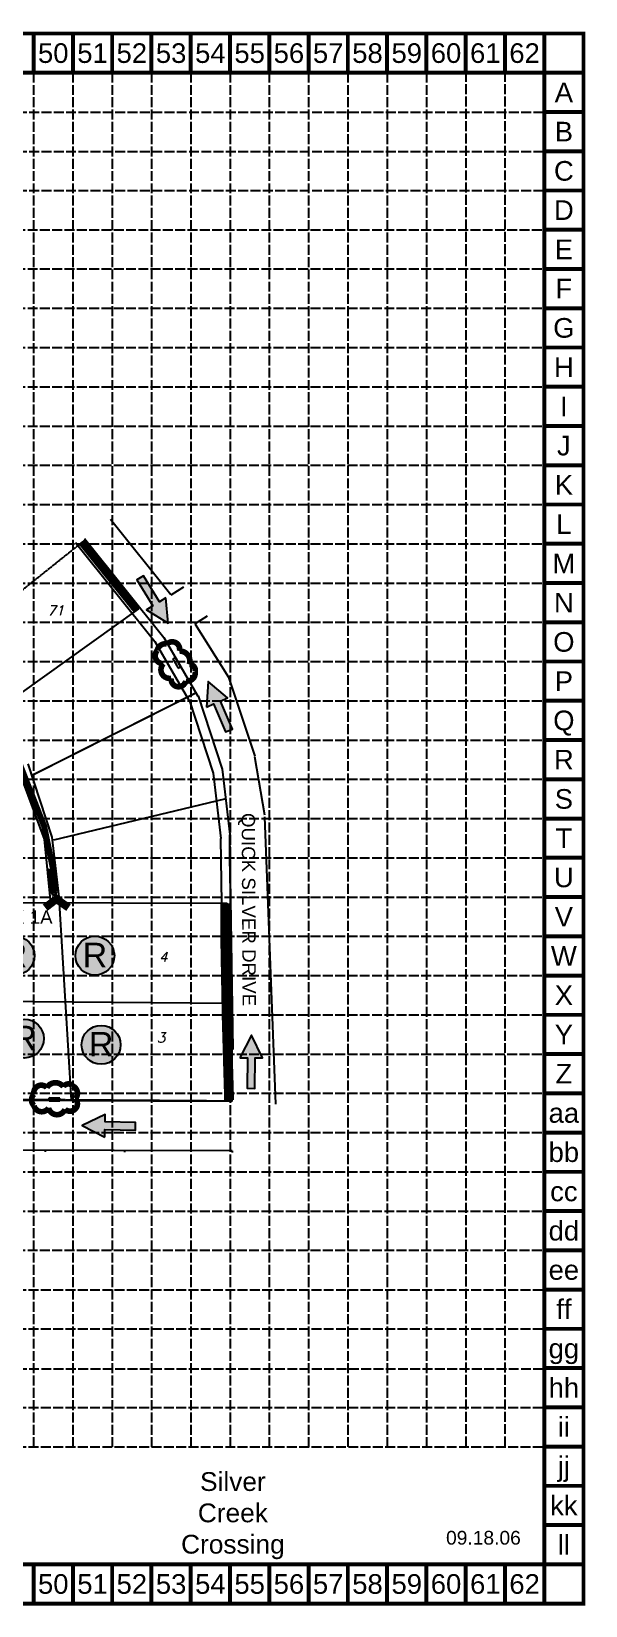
# Model space of a CAD drawing. Header units: feet. Extents: x 1375 to 3913, y 5863 to 7451.
# Drawn here: x 3355 to 3913, y 5863 to 7451 of the extents above; entities that cross this region are included whole.
import ezdxf
from ezdxf.enums import TextEntityAlignment as Align

# ---------------------------------------------------------------- set-up
doc = ezdxf.new("R2010")
doc.units = ezdxf.units.FT
doc.header["$MEASUREMENT"] = 0
for name, pattern in [('ACAD_ISO02W100', [15, 12, -3]), ('DASHED', [0.56, 0.5, -0.06]), ('FLOWLINE', [1.67, 1.25, -0.06, 0.06, -0.06, 0.06, -0.06, 0.06, -0.06]), ('HIDDEN', [0.31, 0.25, -0.06])]:
    doc.linetypes.add(name, pattern=pattern)
doc.layers.get('0').update_dxf_attribs({"color": 40, "linetype": 'CONTINUOUS'})
for name, color, linetype in [('ARROWS', 252, 'CONTINUOUS'), ('BASE', 7, 'CONTINUOUS'), ('CL_CREEK-BRANCH', 5, 'FLOWLINE'), ('DRAIN_OFFSITE', 5, 'DASHED'), ('EOP', 46, 'CONTINUOUS'), ('EROSION BLANKET', 84, 'CONTINUOUS'), ('GRID', 254, 'HIDDEN'), ('INLET PROTECTION', 5, 'CONTINUOUS'), ('LEGEND', 7, 'CONTINUOUS'), ('PARCEL_LBLS', 250, 'CONTINUOUS'), ('PL_ADJ', 1, 'CONTINUOUS'), ('PLAT_TITLE', 2, 'CONTINUOUS'), ('SILT FENCE', 200, 'CONTINUOUS'), ('SODDED LOT', 2, 'CONTINUOUS'), ('STM', 1, 'CONTINUOUS'), ('STM_INLET', 2, 'CONTINUOUS')]:
    doc.layers.add(name, color=color, linetype=linetype)
doc.styles.add('L100', font='simplex', dxfattribs={"oblique": 15, "height": 10})
doc.styles.add("L200'", font='ARIAL.TTF', dxfattribs={"height": 0.001969})
doc.styles.add('ryland', font='ARIAL.TTF', dxfattribs={"height": 25})
doc.styles.get("Standard").update_dxf_attribs({"font": 'ARIAL.TTF'})

# ---------------------------------------------------------------- blocks, each defined once
blk = doc.blocks.new('RYLAND')
h = blk.add_hatch(color=81)
h.paths.add_polyline_path([(1.16, -1.05, 1), (-1.41, -1.05, 1)])
h.paths.add_polyline_path([(-1.35, -2.23), (1.1, -2.23), (1.1, 0.21), (-1.35, 0.21)], flags=25)
at = {"color": 5}
blk.add_circle((-0.12, -1.05), 1.29, dxfattribs=at)
at = {"layer": 'BASE', "color": 5, "style": 'ryland'}
blk.add_text('R', height=1.62, dxfattribs=at).set_placement((-0.12, -1.82), align=Align.CENTER)
blk = doc.blocks.new('LOTA')
blk.add_attdef('LOTDES', text='', height=0.0833).set_placement((0, 0), align=Align.CENTER)
at = {"flags": 1}
for tag in ['LOTAINF', 'LOTAAC', 'LOTASF']:
    blk.add_attdef(tag, text='', height=0.000000105, dxfattribs=at).set_placement((-0.038, 0), align=Align.CENTER)
blk = doc.blocks.new('arrow')
blk.add_lwpolyline([(-67, -25.4), (-59.3, -25.4), (-59.6, -56.1), (-51.9, -56.2), (-51.6, -25.5), (-44, -25.5), (-55.3, -2.4), (-67, -25.4)], close=True)
at = {"color": 254}
for points in [[(-44, -25.5), (-67, -25.4), (-55.3, -2.4), (-67, -25.4)], [(-59.6, -56.1), (-51.9, -56.2), (-59.3, -25.4), (-51.6, -25.5)]]:
    blk.add_solid(points, dxfattribs=at)
blk = doc.blocks.new('A$C69D54670')
at = {"layer": 'STM_INLET', "color": 7}
for p, q in [((2.3, 0), (0, 1.7)), ((2.3, 0), (8.8, 8.8)), ((8.8, 8.8), (6.6, 10.5))]:
    blk.add_line(p, q, dxfattribs=at)
blk.add_arc((978.5, -720.8), 1216.3, 143.0405, 143.5587, dxfattribs=at)

msp = doc.modelspace()

# ---------------------------------------------------------------- hatches: boundary and pattern name
at = {"layer": 'LEGEND', "linetype": 'ACAD_ISO02W100'}
h = msp.add_hatch(dxfattribs=at)
h.set_pattern_fill('GRAVEL', color=240, scale=3.620097, angle=94.0974, style=0)
h.set_pattern_definition([(322.110225, (3582.2868, 6339.34248), (34.566927, -26.55875963), [0.487033, -48.216395]), (279.067125, (3582.67117, 6339.04337), (-6.71479811, 43.07147315), [0.835765, -82.740674]), (226.607825, (3582.80288, 6338.21805), (37.13266781, 38.95373193), [0.58931, -58.341605]), (1.371125, (3583.80647, 6336.87449), (-72.47555295, -1.56247817), [0.761082, -75.347106]), (26.931125, (3584.56733, 6336.8927), (-42.03678997, -21.15824157), [0.7463, -73.883917]), (91.371125, (3585.2327, 6337.23071), (1.56247817, -72.47555295), [0.761082, -75.347106]), (131.791625, (3585.21449, 6337.99158), (39.471061267, -44.354351844), [1.006492, -99.642633]), (166.352725, (3584.54374, 6338.74199), (-81.24922327, 19.58531157), [0.950232, -94.073012]), (215.527025, (3583.62033, 6338.96619), (-44.871633595, -32.24943371), [0.76366, -75.602378]), (269.33382, (3582.99884, 6338.52244), (0.7654941, 39.97795476), [0.871835, -42.71991]), (316.494825, (3582.9887, 6337.65066), (42.823246295, -40.48484165), [1.127472, -111.61982]), (232.91152, (3583.5865, 6340.4518), (-19.85439796, -26.827913), [0.38482, -38.09734]), (265.566625, (3583.35443, 6340.14483), (3.8590675, 47.45830354), [0.732118, -72.47982]), (319.0974, (3583.2978, 6339.415), (3.610845, 0.258665), [0.511958, -4.60763]), (297.29602, (3582.88265, 6339.1311), (-8.5150205, 17.53688975), [0.2757, -27.29414]), (25.89882, (3583.0091, 6338.8861), (-10.5738687, -4.3868403), [0.389895, -19.104926]), (125.06122, (3583.3598, 6339.0564), (-7.9976934, 10.3151945), [0.63326, -20.475354]), (255.66252, (3582.996, 6339.5748), (3.0935077, 7.4803553), [0.45791, -10.989845]), (110.486925, (3583.1591, 6336.79182), (-13.41916142, 35.33245737), [0.64148, -63.506807]), (164.443625, (3582.93459, 6337.39273), (40.75395623, -11.59804034), [0.538167, -53.27845]), (27.29602, (3582.27387, 6339.523), (-17.53688975, -8.5150205), [0.551395, -27.018445]), (77.707925, (3582.76387, 6339.77589), (-8.24585219, -36.88444602), [0.64148, -63.506807]), (73.54142, (3585.39783, 6336.9522), (-5.9283468, -18.5715583), [0.618602, -30.311524]), (28.872525, (3585.5731, 6337.54545), (-38.42597549, -20.899514), [0.518318, -51.313588]), (160.89882, (3585.88213, 6339.8178), (-18.57155206, 5.9283666), [0.551395, -27.018445]), (111.451425, (3585.3611, 6339.99823), (17.80600843, -45.90632398), [0.60684, -60.07705]), (163.54142, (3586.00887, 6338.0485), (18.5715583, -5.9283468), [0.3093, -30.620825]), (195.40732, (3585.89765, 6339.60114), (-14.1847154, -4.6454976), [0.18459, -18.274356]), (260.06122, (3585.7197, 6339.5521), (2.834841, 11.0912), [0.7463, -14.17974]), (280.106425, (3585.59088, 6338.817), (-6.19749589, 35.84977763), [0.69162, -68.470243]), (37.78752, (3583.6848, 6339.0797), (-6.9630214, -4.12818), [0.522098, -12.530348]), (87.254625, (3584.0974, 6339.3996), (2.82440592, 61.90168497), [0.91152, -90.240205]), (155.04282, (3584.14106, 6340.31007), (26.31057364, -12.63271967), [0.37271, -36.898472]), (184.0974, (3583.803, 6340.4673), (-3.35218, -3.86951), [0.217206, -3.40289]), (214.353825, (3585.48773, 6338.73702), (24.2412592, 16.2540175), [0.50292, -49.78908]), (142.110225, (3585.07254, 6338.45323), (-34.566927, 26.55875963), [0.974067, -47.729362]), (94.0974, (3584.3038, 6339.0514), (-3.86951, 3.35218), [0.941225, -2.678872]), (59.402225, (3584.23655, 6339.99026), (-22.68928916, -37.91908308), [0.572388, -56.666376]), (348.15202, (3584.5279, 6340.48295), (14.7020433, -2.5761823), [0.527093, -25.827614]), (301.743425, (3585.04377, 6340.37473), (41.023113205, -66.01937196), [0.858198, -84.96178]), (269.523525, (3585.49528, 6339.64491), (-0.2481752, -47.19964296), [0.907917, -89.883665])])
h.paths.add_polyline_path([(3381.5, 6583.2), (3379.9, 6606.2), (3370.9, 6605.5), (3372.6, 6582.6)])

# ---------------------------------------------------------------- linework, layer by layer
at = {"color": 7}
msp.add_line((3378.7, 6580.3), (3376.4, 6580.1), dxfattribs=at)
at = {"layer": 'BASE', "color": 9}
msp.add_line((3871.7, 7409.1), (3871.7, 5904.3), dxfattribs=at)
at = {"layer": 'BASE', "const_width": 3.96}
for points in [[(1376.9, 5864.7), (3911.3, 5864.7), (3911.3, 7448.7), (1376.9, 7448.7)], [(1416.5, 5904.3), (3871.7, 5904.3), (3871.7, 7409.1), (1416.5, 7409.1)]]:
    msp.add_lwpolyline(points, close=True, dxfattribs=at)
for points in [[(3356.9, 7409.1), (3356.9, 7448.7)], [(3396.5, 7409.1), (3396.5, 7448.7)], [(3436.1, 7409.1), (3436.1, 7448.7)], [(3475.7, 7409.1), (3475.7, 7448.7)], [(3515.3, 7409.1), (3515.3, 7448.7)], [(3554.9, 7409.1), (3554.9, 7448.7)], [(3594.5, 7409.1), (3594.5, 7448.7)], [(3634.1, 7409.1), (3634.1, 7448.7)], [(3673.7, 7409.1), (3673.7, 7448.7)], [(3713.3, 7409.1), (3713.3, 7448.7)], [(3752.9, 7409.1), (3752.9, 7448.7)], [(3792.5, 7409.1), (3792.5, 7448.7)], [(3832.1, 7409.1), (3832.1, 7448.7)], [(3871.7, 7409.1), (3871.7, 7448.7)], [(3911.3, 7409.1), (3911.3, 7448.7)], [(3911.3, 7409.1), (3871.7, 7409.1)], [(3911.3, 7369.5), (3871.7, 7369.5)], [(3911.3, 7329.9), (3871.7, 7329.9)], [(3911.3, 7290.3), (3871.7, 7290.3)], [(3911.3, 7250.7), (3871.7, 7250.7)], [(3911.3, 7211.1), (3871.7, 7211.1)], [(3911.3, 7171.5), (3871.7, 7171.5)], [(3911.3, 7131.9), (3871.7, 7131.9)], [(3911.3, 7092.3), (3871.7, 7092.3)], [(3911.3, 7052.7), (3871.7, 7052.7)], [(3911.3, 7013.1), (3871.7, 7013.1)], [(3911.3, 6973.5), (3871.7, 6973.5)], [(3911.3, 6933.9), (3871.7, 6933.9)], [(3911.3, 6894.3), (3871.7, 6894.3)], [(3911.3, 6854.7), (3871.7, 6854.7)], [(3911.3, 6815.1), (3871.7, 6815.1)], [(3911.3, 6775.5), (3871.7, 6775.5)], [(3911.3, 6735.9), (3871.7, 6735.9)], [(3911.3, 6696.3), (3871.7, 6696.3)], [(3911.3, 6656.7), (3871.7, 6656.7)], [(3911.3, 6617.1), (3871.7, 6617.1)], [(3911.3, 6577.5), (3871.7, 6577.5)], [(3911.3, 6537.9), (3871.7, 6537.9)], [(3911.3, 6498.3), (3871.7, 6498.3)], [(3911.3, 6458.7), (3871.7, 6458.7)], [(3911.3, 6419.1), (3871.7, 6419.1)], [(3911.3, 6379.5), (3871.7, 6379.5)], [(3911.3, 6339.9), (3871.7, 6339.9)], [(3911.3, 6300.3), (3871.7, 6300.3)], [(3911.3, 6260.7), (3871.7, 6260.7)], [(3911.3, 6221.1), (3871.7, 6221.1)], [(3911.3, 6181.5), (3871.7, 6181.5)], [(3911.3, 6141.9), (3871.7, 6141.9)], [(3911.3, 6102.3), (3871.7, 6102.3)], [(3911.3, 6062.7), (3871.7, 6062.7)], [(3911.3, 6023.1), (3871.7, 6023.1)], [(3911.3, 5983.5), (3871.7, 5983.5)], [(3911.3, 5943.9), (3871.7, 5943.9)], [(3356.9, 5864.7), (3356.9, 5904.3)], [(3396.5, 5864.7), (3396.5, 5904.3)], [(3436.1, 5864.7), (3436.1, 5904.3)], [(3475.7, 5864.7), (3475.7, 5904.3)], [(3515.3, 5864.7), (3515.3, 5904.3)], [(3554.9, 5864.7), (3554.9, 5904.3)], [(3594.5, 5864.7), (3594.5, 5904.3)], [(3634.1, 5864.7), (3634.1, 5904.3)], [(3673.7, 5864.7), (3673.7, 5904.3)], [(3713.3, 5864.7), (3713.3, 5904.3)], [(3752.9, 5864.7), (3752.9, 5904.3)], [(3792.5, 5864.7), (3792.5, 5904.3)], [(3832.1, 5864.7), (3832.1, 5904.3)], [(3911.3, 5904.3), (3871.7, 5904.3)], [(3871.7, 5864.7), (3871.7, 5904.3)]]:
    msp.add_lwpolyline(points, dxfattribs=at)
at = {"layer": 'CL_CREEK-BRANCH', "color": 5, "const_width": 6, "flags": 128}
msp.add_lwpolyline([(2632.2, 7365.9), (2650.7, 7322.3), (2796.3, 7246.5), (2868.3, 7226), (3011.7, 7172.8), (3036.9, 7143.4), (3149.4, 6973), (3336.5, 6728.2), (3367.6, 6648.7), (3376.6, 6604.9)], dxfattribs=at)
at = {"layer": 'DRAIN_OFFSITE', "color": 7}
for p, q in [((3271.8, 6828.3), (3408.5, 6937.7)), ((3553.7, 6551.9), (3556.4, 6371.9)), ((3259.7, 6374), (3556.4, 6371.9))]:
    msp.add_line(p, q, dxfattribs=at)
at = {"layer": 'EOP', "color": 7}
for p, q in [((3434.3, 6958.8), (3495.1, 6882.6)), ((3507.9, 6890.2), (3495.1, 6882.2)), ((3532, 6860.7), (3519.2, 6852.7)), ((3519.7, 6852.7), (3553.4, 6799.3)), ((3553.4, 6799.3), (3579.9, 6719.5)), ((3579.6, 6719.2), (3589.8, 6660.5))]:
    msp.add_line(p, q, dxfattribs=at)
at = {"layer": 'EOP', "color": 7, "flags": 128}
msp.add_lwpolyline([(3589.8, 6658.3), (3600.7, 6368.4)], dxfattribs=at)
at = {"layer": 'EROSION BLANKET', "flags": 128}
for points, const_width in [([(3405.5, 6935.7), (3461.1, 6866.7)], 8), ([(3554, 6372.7), (3551.6, 6455.1), (3550.3, 6526.3), (3550.3, 6571.3)], 10)]:
    msp.add_lwpolyline(points, dxfattribs=dict(at, const_width=const_width))
at = {"layer": 'GRID', "color": 253, "linetype": 'HIDDEN', "lineweight": 25, "ltscale": 40}
for p, q in [((3356.9, 7409.1), (3356.9, 6023)), ((3396.5, 7409.1), (3396.5, 6023)), ((3436.1, 7409.1), (3436.1, 6023)), ((3475.7, 7409.1), (3475.7, 6023)), ((3515.3, 7409.1), (3515.3, 6023)), ((3554.9, 7409.1), (3554.9, 6023)), ((3594.5, 7409.1), (3594.5, 6023)), ((3634.1, 7409.1), (3634.1, 6023)), ((3673.7, 7409.1), (3673.7, 6023)), ((3713.3, 7409.1), (3713.3, 6023)), ((3752.9, 7409.1), (3752.9, 6023)), ((3792.5, 7409.8), (3792.5, 6023)), ((3832.1, 7409.8), (3832.1, 6023)), ((1418, 7369.4), (3873.2, 7369.4)), ((1418, 7329.8), (3873.2, 7329.8)), ((1418, 7290.2), (3873.2, 7290.2)), ((1416.5, 7250.7), (3871.7, 7250.7)), ((1416.5, 7211.1), (3871.7, 7211.1)), ((1416.5, 7171.5), (3871.7, 7171.5)), ((1416.5, 7131.9), (3871.7, 7131.9)), ((1416.5, 7092.3), (3871.7, 7092.3)), ((1416.5, 7052.7), (3871.7, 7052.7)), ((1416.5, 7013.1), (3871.7, 7013.1)), ((1416.5, 6973.5), (3871.7, 6973.5)), ((1416.5, 6933.9), (3871.7, 6933.9)), ((1416.5, 6894.3), (3871.7, 6894.3)), ((1416.5, 6854.7), (3871.7, 6854.7)), ((1416.5, 6815.1), (3871.7, 6815.1)), ((1416.5, 6775.5), (3871.7, 6775.5)), ((1416.5, 6735.9), (3871.7, 6735.9)), ((1416.5, 6696.3), (3871.7, 6696.3)), ((1416.5, 6656.7), (3871.7, 6656.7)), ((1416.5, 6617.1), (3871.7, 6617.1)), ((1416.5, 6577.5), (3871.7, 6577.5)), ((1416.5, 6537.9), (3871.7, 6537.9)), ((1416.5, 6498.3), (3871.7, 6498.3)), ((1416.5, 6458.7), (3871.7, 6458.7)), ((1416.5, 6419.1), (3871.7, 6419.1)), ((1416.5, 6379.5), (3871.7, 6379.5)), ((1416.5, 6339.9), (3871.7, 6339.9)), ((1416.5, 6300.3), (3871.7, 6300.3)), ((1416.5, 6260.7), (3871.7, 6260.7)), ((1416.5, 6221.1), (3871.7, 6221.1)), ((1417.4, 6181.4), (3872.6, 6181.4)), ((1417.4, 6141.8), (3872.6, 6141.8)), ((1417.9, 6101.7), (3873.1, 6101.7)), ((1417.4, 6062.6), (3872.6, 6062.6)), ((1417.4, 6023), (3872.6, 6023))]:
    msp.add_line(p, q, dxfattribs=at)
at = {"layer": 'INLET PROTECTION', "color": 2}
msp.add_line((3355.3, 6700.6), (3519.3, 6783.2), dxfattribs=at)
at = {"layer": 'INLET PROTECTION', "color": 170, "ltscale": 100, "const_width": 5.69}
for points in [[(3503.9, 6825.6, 0.520567), (3503.9, 6825.6, 0.765195), (3491.4, 6832.8, 0.417879), (3481.6, 6826.4, 0.6649), (3487.8, 6812.9, 0.744833), (3495.7, 6798.3, 0.975642), (3510.3, 6795.5, 0.520567), (3519.7, 6804.7, 0.520567), (3513.8, 6812.1, 0.540264), (3503.9, 6825.6)], [(3370.2, 6385.2, 0.520567), (3370.2, 6385.2, 0.765195), (3357.3, 6378.7, 0.417879), (3357.2, 6367.1, 0.6649), (3372, 6364.8, 0.744833), (3388.5, 6363.4, 0.975642), (3398.9, 6374.1, 0.520567), (3396.3, 6386.9, 0.520567), (3386.9, 6386.1, 0.540264), (3370.2, 6385.2)]]:
    msp.add_lwpolyline(points, format="xyb", close=True, dxfattribs=at)
at = {"layer": 'LEGEND', "color": 240, "const_width": 0.453}
msp.add_lwpolyline([(3381.5, 6583.2), (3379.9, 6606.2), (3370.9, 6605.5), (3372.6, 6582.6)], close=True, dxfattribs=at)
at = {"layer": 'PL_ADJ', "color": 7}
for p, q in [((3399.1, 6935.2), (3479.2, 6835.2)), ((3408.2, 6939.2), (3488.3, 6839.2)), ((3320.4, 6766.4), (3463.1, 6868.4)), ((3479.2, 6835.2), (3513.3, 6776)), ((3488.3, 6839.2), (3522.4, 6780)), ((3355.2, 6700.4), (3519.7, 6783.3)), ((3513.7, 6776.4), (3538, 6702.6)), ((3522.8, 6780.4), (3547.1, 6706.6)), ((3351.2, 6711.8), (3375.4, 6638)), ((3538, 6702.6), (3545.7, 6636.5)), ((3547.1, 6706.6), (3554.8, 6640.5)), ((3377.3, 6635.3), (3549.8, 6676.7)), ((3375.4, 6638), (3383.1, 6571.9)), ((3214.4, 6572.4), (3551.9, 6571.3)), ((3556.7, 6475.4), (3556.9, 6371.3)), ((3556.9, 6371.3), (3259.2, 6372.3)), ((3557, 6321.3), (3208.4, 6322.4)), ((3368.6, 6321.9), (3368.6, 6320.5)), ((3448.4, 6321.7), (3448.4, 6320.2)), ((3557, 6321.3), (3557, 6319.8))]:
    msp.add_line(p, q, dxfattribs=at)
at = {"layer": 'PL_ADJ', "color": 7, "flags": 128}
msp.add_lwpolyline([(3374.1, 6571.2), (3367.8, 6636), (3338.2, 6715.6), (3279.6, 6798.4)], dxfattribs=at)
at = {"layer": 'PL_ADJ', "color": 7}
for centre, radius, start, end in [((5070.3, 6630), 1515.9, 179.6076, 182.1835), ((2549, 6473.3), 1007.7, 0.1169, 5.5817)]:
    msp.add_arc(centre, radius, start, end, dxfattribs=at)
at = {"layer": 'SILT FENCE', "color": 200, "const_width": 8, "flags": 128}
msp.add_lwpolyline([(3368.6, 6566.8), (3379.9, 6575.5), (3392.1, 6566.8)], dxfattribs=at)
at = {"layer": 'SODDED LOT', "color": 7, "flags": 128}
for points in [[(3554.4, 6640.4), (3557.8, 6423.6)], [(3545.3, 6636.4), (3548.7, 6419.6)], [(3382.8, 6571.8), (3394.8, 6372.7)], [(3239.6, 6473), (3554.7, 6470.6)]]:
    msp.add_lwpolyline(points, dxfattribs=at)
at = {"layer": 'STM', "color": 7}
for p, q in [((3373.5, 6595.1), (3373.1, 6594.8)), ((3375.9, 6580.1), (3374.5, 6582.2)), ((3374.9, 6582.5), (3379.8, 6582.9)), ((3376.5, 6580.1), (3374.9, 6582.5)), ((3375.9, 6580.1), (3379.2, 6580.3)), ((3376, 6579.4), (3375.9, 6580.1)), ((3376, 6579.4), (3379.2, 6579.7)), ((3378.6, 6580.3), (3379.8, 6582.9)), ((3379.2, 6580.3), (3380.3, 6582.7)), ((3379.2, 6580.3), (3379.2, 6579.7))]:
    msp.add_line(p, q, dxfattribs=at)

# ---------------------------------------------------------------- block references
at = {"color": 7, "xscale": 15.22697025549451, "yscale": 15.22697025549496, "zscale": 15.22697025549454}
for p in [(3339.9, 6534.4), (3420.5, 6534.4), (3349.4, 6450.7), (3426.8, 6444.4)]:
    msp.add_blockref('RYLAND', p, dxfattribs=at)
at = {"layer": 'ARROWS'}
for name, p, rotation in [('arrow', (3447, 6822.4), 212.0898762653294), ('A$C69D54670', (3498.2, 6820), 246.2499534294896), ('arrow', (3582.5, 6819.3), 23.61601935998398), ('A$C69D54670', (3371.1, 6373.8), 306.2712343193411), ('arrow', (3403.9, 6402.4), 89.49448357400534)]:
    msp.add_blockref(name, p, dxfattribs=dict(at, rotation=rotation))
msp.add_blockref('arrow', (3631.8, 6440.7), dxfattribs=at)
at = {"layer": 'PARCEL_LBLS', "color": 7}
ref = msp.add_blockref('LOTA', (3379.1, 6861.7), dxfattribs=dict(at, xscale=120.048019207683, yscale=120.048019207683, zscale=120.0480192076831))
ref.add_attrib('LOTDES', '71', dxfattribs={"height": 10, "style": 'L100', "oblique": 15}).set_placement((3379.1, 6861.7), align=Align.CENTER)
ref = msp.add_blockref('LOTA', (3487.7, 6512), dxfattribs=dict(at, xscale=120.048019207683, yscale=120.048019207683, zscale=120.0480192076831))
ref.add_attrib('LOTDES', '4', dxfattribs={"height": 10, "style": 'L100', "oblique": 15}).set_placement((3487.7, 6512), align=Align.CENTER)
ref = msp.add_blockref('LOTA', (3485.3, 6430.7), dxfattribs=dict(at, xscale=120.048019207683, yscale=120.048019207683, zscale=120.0480192076831))
ref.add_attrib('LOTDES', '3', dxfattribs={"height": 10, "style": 'L100', "oblique": 15}).set_placement((3485.3, 6430.7), align=Align.CENTER)

# ---------------------------------------------------------------- texts
at = {"color": 7, "insert": (3557.8, 5997.3), "char_height": 0.634, "width": 135.424, "attachment_point": 2}
msp.add_mtext('{\\H29.9x;Silver \\PCreek \\PCrossing}', dxfattribs=at)
at = {"layer": 'BASE'}
for s, p in [('50', (3376.7, 7428.9)), ('51', (3416.3, 7428.9)), ('52', (3455.9, 7428.9)), ('53', (3495.5, 7428.9)), ('54', (3535.1, 7428.9)), ('55', (3574.7, 7428.9)), ('56', (3614.3, 7428.9)), ('57', (3653.9, 7428.9)), ('58', (3693.5, 7428.9)), ('59', (3733.1, 7428.9)), ('60', (3772.7, 7428.9)), ('61', (3812.3, 7428.9)), ('62', (3851.9, 7428.9)), ('A', (3891.5, 7389.3)), ('B', (3891.5, 7349.7)), ('C', (3891.5, 7310.1)), ('D', (3891.5, 7270.5)), ('E', (3891.5, 7230.9)), ('F', (3891.5, 7191.3)), ('G', (3891.5, 7151.7)), ('H', (3891.5, 7112.1)), ('I', (3891.5, 7072.5)), ('J', (3891.5, 7032.9)), ('K', (3891.5, 6993.3)), ('L', (3891.5, 6953.7)), ('M', (3891.5, 6914.1)), ('N', (3891.5, 6874.5)), ('O', (3891.5, 6834.9)), ('P', (3891.5, 6795.3)), ('Q', (3891.5, 6755.7)), ('R', (3891.5, 6716.1)), ('S', (3891.5, 6676.5)), ('T', (3891.5, 6636.9)), ('U', (3891.5, 6597.3)), ('V', (3891.5, 6557.7)), ('W', (3891.5, 6518.1)), ('X', (3891.5, 6478.5)), ('Y', (3891.5, 6438.9)), ('Z', (3891.5, 6399.3)), ('aa', (3891.5, 6359.7)), ('bb', (3891.5, 6320.1)), ('cc', (3891.5, 6280.5)), ('dd', (3891.5, 6240.9)), ('ee', (3891.5, 6201.3)), ('ff', (3891.5, 6161.7)), ('gg', (3891.5, 6122.1)), ('hh', (3891.5, 6082.5)), ('ii', (3891.5, 6042.9)), ('jj', (3891.5, 6003.3)), ('kk', (3891.5, 5963.7)), ('ll', (3891.5, 5924.1)), ('50', (3376.7, 5884.5)), ('51', (3416.3, 5884.5)), ('52', (3455.9, 5884.5)), ('53', (3495.5, 5884.5)), ('54', (3535.1, 5884.5)), ('55', (3574.7, 5884.5)), ('56', (3614.3, 5884.5)), ('57', (3653.9, 5884.5)), ('58', (3693.5, 5884.5)), ('59', (3733.1, 5884.5)), ('60', (3772.7, 5884.5)), ('61', (3812.3, 5884.5)), ('62', (3851.9, 5884.5))]:
    msp.add_text(s, height=19.8, dxfattribs=at).set_placement(p, align=Align.MIDDLE_CENTER)
msp.add_text('09.18.06', height=13.86, dxfattribs=at).set_placement((3810.4, 5924.2), align=Align.CENTER)
at = {"layer": 'PLAT_TITLE', "color": 7, "style": "L200'"}
msp.add_text('QUICK SILVER DRIVE', height=13.503, rotation=270.2849, dxfattribs=at).set_placement((3566.6, 6662.3))
msp.add_text('BLOCK 1A', height=13.5, dxfattribs=at).set_placement((3283.8, 6550.5))

doc.saveas('drawing.dxf')
